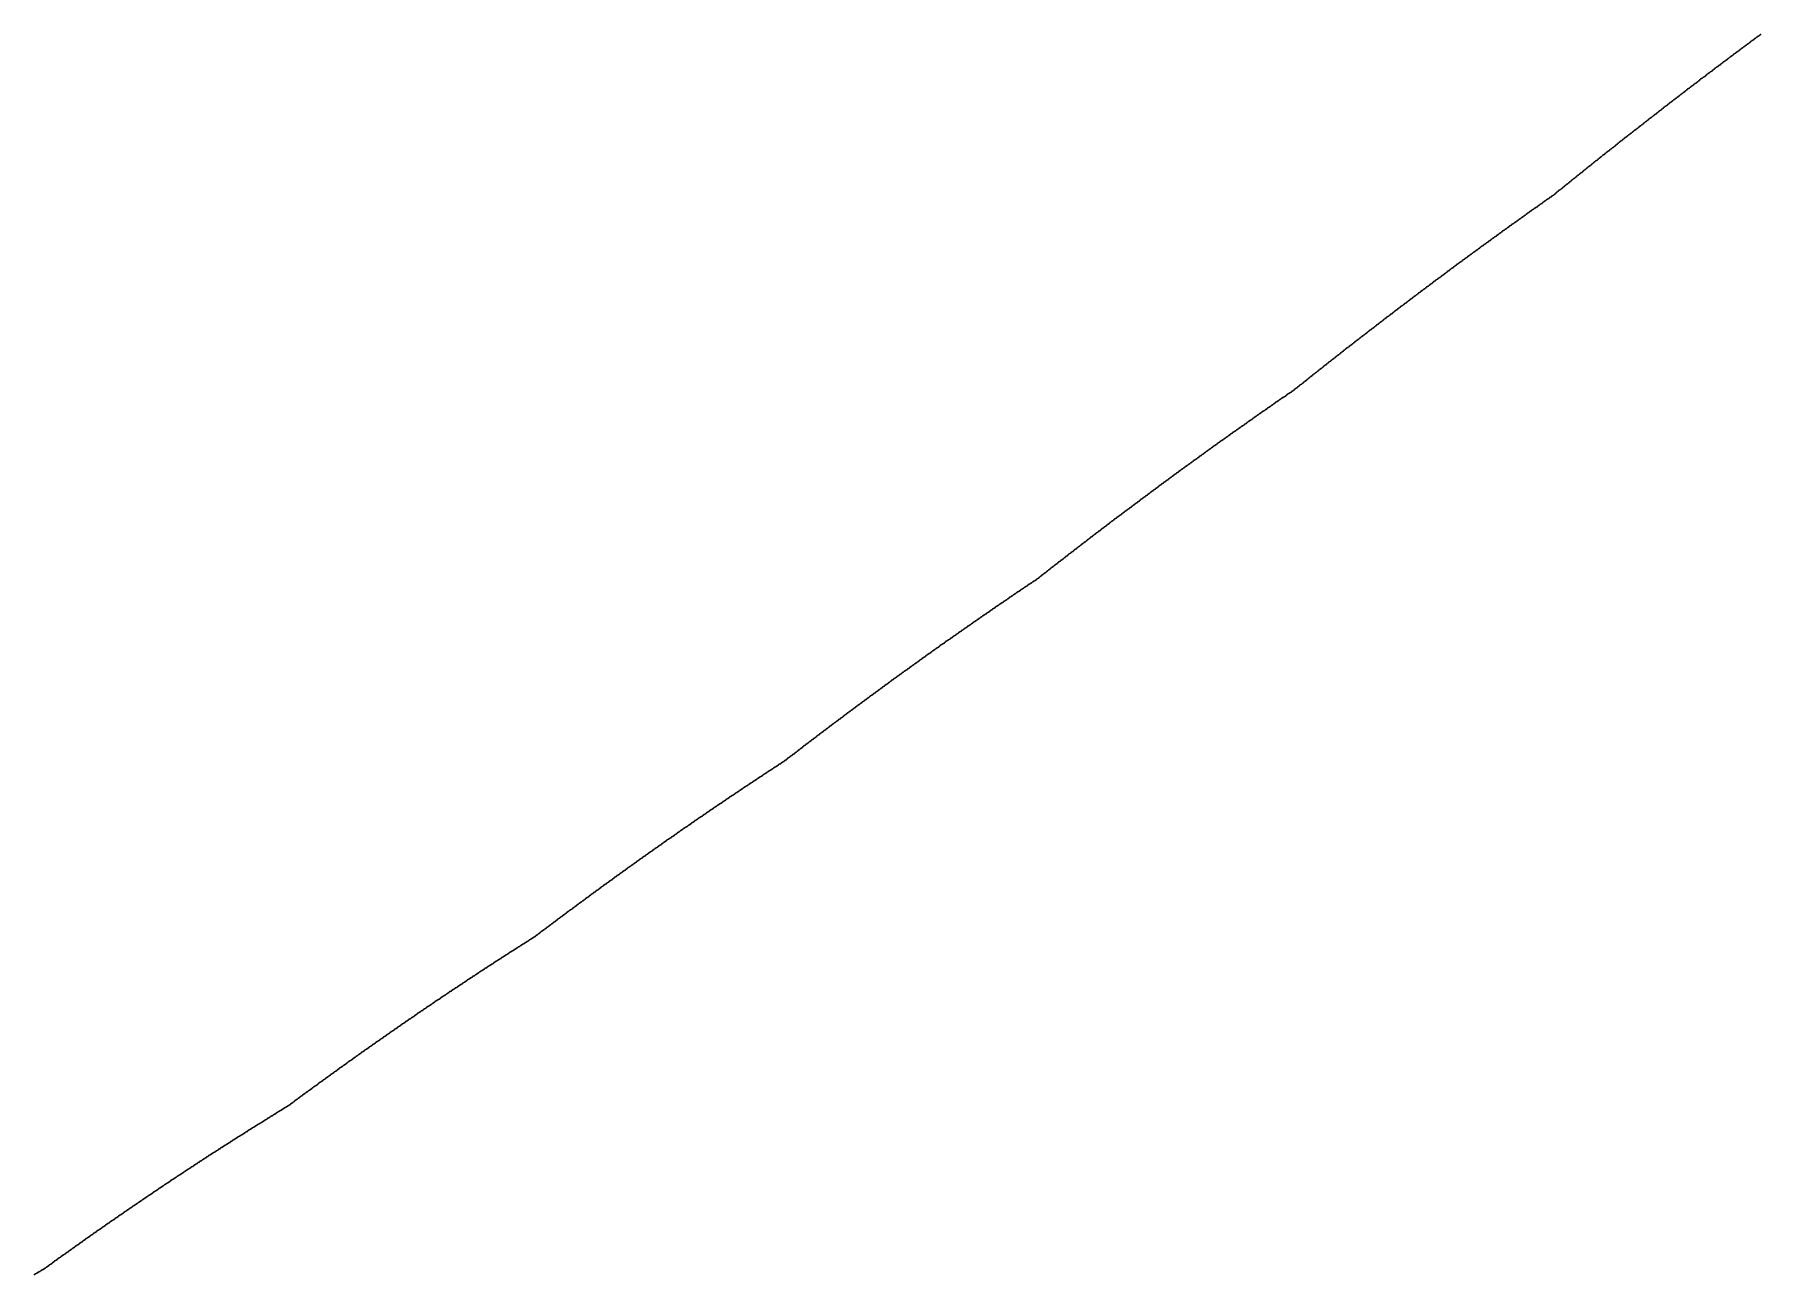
# Model space of a CAD drawing. Header units: metres. Extents: x 0 to 360, y 49 to 117.
# Drawn here: x 281.25 to 292.49, y 74.81 to 82.88 of the extents above; entities that cross this region are included whole.
import ezdxf

# ---------------------------------------------------------------- set-up
doc = ezdxf.new("R2010")
doc.units = ezdxf.units.M

msp = doc.modelspace()

# ---------------------------------------------------------------- linework, layer by layer
for p in [(292.44, 82.849), (292.448, 82.855), (292.455, 82.861), (292.463, 82.867), (292.471, 82.872), (292.479, 82.878), (292.486, 82.884), (292.285, 82.734), (292.293, 82.74), (292.3, 82.745), (292.308, 82.751), (292.316, 82.757), (292.324, 82.763), (292.331, 82.769), (292.339, 82.774), (292.347, 82.78), (292.355, 82.786), (292.362, 82.792), (292.37, 82.797), (292.378, 82.803), (292.386, 82.809), (292.393, 82.815), (292.401, 82.821), (292.409, 82.826), (292.417, 82.832), (292.424, 82.838), (292.432, 82.844), (292.138, 82.623), (292.146, 82.629), (292.153, 82.635), (292.161, 82.641), (292.169, 82.646), (292.177, 82.652), (292.184, 82.658), (292.192, 82.664), (292.2, 82.67), (292.208, 82.676), (292.215, 82.681), (292.223, 82.687), (292.231, 82.693), (292.239, 82.699), (292.246, 82.705), (292.254, 82.711), (292.262, 82.716), (292.27, 82.722), (292.277, 82.728), (291.991, 82.511), (291.999, 82.517), (292.007, 82.523), (292.014, 82.529), (292.022, 82.535), (292.03, 82.541), (292.038, 82.547), (292.045, 82.552), (292.053, 82.558), (292.061, 82.564), (292.069, 82.57), (292.076, 82.576), (292.084, 82.582), (292.092, 82.588), (292.099, 82.594), (292.107, 82.599), (292.115, 82.605), (292.123, 82.611), (292.13, 82.617), (291.845, 82.398), (291.852, 82.404), (291.86, 82.41), (291.868, 82.416), (291.876, 82.422), (291.883, 82.428), (291.891, 82.434), (291.899, 82.44), (291.906, 82.446), (291.914, 82.452), (291.922, 82.458), (291.93, 82.464), (291.937, 82.47), (291.945, 82.476), (291.953, 82.481), (291.96, 82.487), (291.968, 82.493), (291.976, 82.499), (291.984, 82.505), (291.698, 82.284), (291.706, 82.29), (291.714, 82.296), (291.722, 82.302), (291.729, 82.308), (291.737, 82.314), (291.745, 82.32), (291.752, 82.326), (291.76, 82.332), (291.768, 82.338), (291.775, 82.344), (291.783, 82.35), (291.791, 82.356), (291.799, 82.362), (291.806, 82.368), (291.814, 82.374), (291.822, 82.38), (291.829, 82.386), (291.837, 82.392), (291.56, 82.176), (291.568, 82.182), (291.575, 82.188), (291.583, 82.194), (291.591, 82.2), (291.598, 82.206), (291.606, 82.212), (291.614, 82.218), (291.621, 82.224), (291.629, 82.23), (291.637, 82.236), (291.645, 82.242), (291.652, 82.248), (291.66, 82.254), (291.668, 82.26), (291.675, 82.266), (291.683, 82.272), (291.691, 82.278), (291.414, 82.06), (291.422, 82.066), (291.429, 82.072), (291.437, 82.078), (291.445, 82.084), (291.452, 82.09), (291.46, 82.097), (291.468, 82.103), (291.475, 82.109), (291.483, 82.115), (291.491, 82.121), (291.499, 82.127), (291.506, 82.133), (291.514, 82.139), (291.522, 82.145), (291.529, 82.151), (291.537, 82.157), (291.545, 82.163), (291.552, 82.17), (291.276, 81.949), (291.284, 81.955), (291.291, 81.962), (291.299, 81.968), (291.307, 81.974), (291.314, 81.98), (291.322, 81.986), (291.33, 81.992), (291.337, 81.999), (291.345, 82.005), (291.353, 82.011), (291.36, 82.017), (291.368, 82.023), (291.376, 82.029), (291.383, 82.035), (291.391, 82.042), (291.399, 82.048), (291.406, 82.054), (291.138, 81.838), (291.146, 81.844), (291.153, 81.85), (291.161, 81.857), (291.169, 81.863), (291.176, 81.869), (291.184, 81.875), (291.192, 81.881), (291.199, 81.888), (291.207, 81.894), (291.215, 81.9), (291.222, 81.906), (291.23, 81.912), (291.238, 81.918), (291.245, 81.925), (291.253, 81.931), (291.261, 81.937), (291.268, 81.943), (290.977, 81.724), (290.985, 81.73), (290.993, 81.735), (291, 81.741), (291.008, 81.746), (291.016, 81.752), (291.023, 81.757), (291.031, 81.762), (291.039, 81.768), (291.046, 81.773), (291.054, 81.779), (291.062, 81.784), (291.069, 81.789), (291.077, 81.795), (291.084, 81.8), (291.092, 81.806), (291.1, 81.811), (291.107, 81.816), (291.115, 81.822), (291.123, 81.827), (291.13, 81.833), (290.817, 81.609), (290.825, 81.615), (290.832, 81.62), (290.84, 81.626), (290.848, 81.631), (290.855, 81.637), (290.863, 81.642), (290.87, 81.648), (290.878, 81.653), (290.886, 81.659), (290.893, 81.664), (290.901, 81.67), (290.909, 81.675), (290.916, 81.681), (290.924, 81.686), (290.932, 81.692), (290.939, 81.697), (290.947, 81.703), (290.954, 81.708), (290.962, 81.713), (290.97, 81.719), (290.664, 81.499), (290.672, 81.504), (290.68, 81.51), (290.687, 81.515), (290.695, 81.521), (290.703, 81.526), (290.71, 81.532), (290.718, 81.538), (290.725, 81.543), (290.733, 81.549), (290.741, 81.554), (290.748, 81.56), (290.756, 81.565), (290.764, 81.571), (290.771, 81.576), (290.779, 81.582), (290.786, 81.587), (290.794, 81.593), (290.802, 81.598), (290.809, 81.604), (290.512, 81.387), (290.52, 81.392), (290.527, 81.398), (290.535, 81.404), (290.543, 81.409), (290.55, 81.415), (290.558, 81.421), (290.565, 81.426), (290.573, 81.432), (290.581, 81.437), (290.588, 81.443), (290.596, 81.449), (290.603, 81.454), (290.611, 81.46), (290.619, 81.465), (290.626, 81.471), (290.634, 81.476), (290.642, 81.482), (290.649, 81.488), (290.657, 81.493), (290.36, 81.274), (290.368, 81.279), (290.375, 81.285), (290.383, 81.291), (290.39, 81.296), (290.398, 81.302), (290.406, 81.308), (290.413, 81.313), (290.421, 81.319), (290.428, 81.325), (290.436, 81.33), (290.444, 81.336), (290.451, 81.342), (290.459, 81.347), (290.466, 81.353), (290.474, 81.359), (290.482, 81.364), (290.489, 81.37), (290.497, 81.376), (290.505, 81.381), (290.208, 81.16), (290.216, 81.165), (290.223, 81.171), (290.231, 81.177), (290.238, 81.182), (290.246, 81.188), (290.254, 81.194), (290.261, 81.2), (290.269, 81.205), (290.276, 81.211), (290.284, 81.217), (290.292, 81.222), (290.299, 81.228), (290.307, 81.234), (290.314, 81.24), (290.322, 81.245), (290.33, 81.251), (290.337, 81.257), (290.345, 81.262), (290.352, 81.268), (290.064, 81.05), (290.072, 81.056), (290.079, 81.062), (290.087, 81.067), (290.094, 81.073), (290.102, 81.079), (290.109, 81.085), (290.117, 81.09), (290.125, 81.096), (290.132, 81.102), (290.14, 81.108), (290.147, 81.114), (290.155, 81.119), (290.163, 81.125), (290.17, 81.131), (290.178, 81.137), (290.185, 81.142), (290.193, 81.148), (290.201, 81.154), (289.913, 80.933), (289.92, 80.939), (289.928, 80.945), (289.935, 80.951), (289.943, 80.957), (289.95, 80.963), (289.958, 80.969), (289.966, 80.974), (289.973, 80.98), (289.981, 80.986), (289.988, 80.992), (289.996, 80.998), (290.003, 81.003), (290.011, 81.009), (290.019, 81.015), (290.026, 81.021), (290.034, 81.027), (290.041, 81.033), (290.049, 81.038), (290.056, 81.044), (289.769, 80.822), (289.776, 80.828), (289.784, 80.834), (289.791, 80.84), (289.799, 80.845), (289.807, 80.851), (289.814, 80.857), (289.822, 80.863), (289.829, 80.869), (289.837, 80.875), (289.844, 80.881), (289.852, 80.887), (289.86, 80.892), (289.867, 80.898), (289.875, 80.904), (289.882, 80.91), (289.89, 80.916), (289.897, 80.922), (289.905, 80.928), (289.625, 80.709), (289.633, 80.715), (289.64, 80.721), (289.648, 80.727), (289.655, 80.733), (289.663, 80.739), (289.671, 80.745), (289.678, 80.751), (289.686, 80.757), (289.693, 80.763), (289.701, 80.769), (289.708, 80.774), (289.716, 80.78), (289.723, 80.786), (289.731, 80.792), (289.739, 80.798), (289.746, 80.804), (289.754, 80.81), (289.761, 80.816), (289.489, 80.601), (289.497, 80.607), (289.505, 80.613), (289.512, 80.619), (289.52, 80.625), (289.527, 80.631), (289.535, 80.637), (289.542, 80.643), (289.55, 80.649), (289.557, 80.655), (289.565, 80.661), (289.572, 80.667), (289.58, 80.673), (289.588, 80.679), (289.595, 80.685), (289.603, 80.691), (289.61, 80.697), (289.618, 80.703), (289.331, 80.488), (289.339, 80.493), (289.346, 80.498), (289.354, 80.503), (289.361, 80.508), (289.369, 80.514), (289.376, 80.519), (289.384, 80.524), (289.392, 80.529), (289.399, 80.534), (289.407, 80.54), (289.414, 80.545), (289.422, 80.55), (289.429, 80.555), (289.437, 80.56), (289.444, 80.565), (289.452, 80.571), (289.459, 80.577), (289.467, 80.583), (289.474, 80.589), (289.482, 80.595), (289.166, 80.372), (289.173, 80.377), (289.181, 80.383), (289.188, 80.388), (289.196, 80.393), (289.203, 80.398), (289.211, 80.404), (289.218, 80.409), (289.226, 80.414), (289.233, 80.42), (289.241, 80.425), (289.248, 80.43), (289.256, 80.435), (289.264, 80.441), (289.271, 80.446), (289.279, 80.451), (289.286, 80.456), (289.294, 80.461), (289.301, 80.467), (289.309, 80.472), (289.316, 80.477), (289.324, 80.482), (289.008, 80.261), (289.016, 80.266), (289.023, 80.271), (289.031, 80.277), (289.038, 80.282), (289.046, 80.287), (289.053, 80.293), (289.061, 80.298), (289.068, 80.303), (289.076, 80.309), (289.083, 80.314), (289.091, 80.319), (289.098, 80.324), (289.106, 80.33), (289.113, 80.335), (289.121, 80.34), (289.128, 80.346), (289.136, 80.351), (289.143, 80.356), (289.151, 80.362), (289.158, 80.367), (288.85, 80.148), (288.858, 80.153), (288.865, 80.158), (288.873, 80.164), (288.88, 80.169), (288.888, 80.175), (288.895, 80.18), (288.903, 80.185), (288.91, 80.191), (288.918, 80.196), (288.925, 80.202), (288.933, 80.207), (288.94, 80.212), (288.948, 80.218), (288.955, 80.223), (288.963, 80.228), (288.97, 80.234), (288.978, 80.239), (288.985, 80.244), (288.993, 80.25), (289.001, 80.255), (288.701, 80.039), (288.708, 80.044), (288.716, 80.05), (288.723, 80.055), (288.731, 80.061), (288.738, 80.066), (288.746, 80.072), (288.753, 80.077), (288.761, 80.082), (288.768, 80.088), (288.776, 80.093), (288.783, 80.099), (288.791, 80.104), (288.798, 80.11), (288.806, 80.115), (288.813, 80.12), (288.821, 80.126), (288.828, 80.131), (288.836, 80.137), (288.843, 80.142), (288.544, 79.923), (288.551, 79.929), (288.559, 79.934), (288.566, 79.94), (288.573, 79.945), (288.581, 79.951), (288.588, 79.956), (288.596, 79.962), (288.603, 79.967), (288.611, 79.973), (288.618, 79.978), (288.626, 79.984), (288.633, 79.989), (288.641, 79.995), (288.648, 80), (288.656, 80.006), (288.663, 80.011), (288.671, 80.017), (288.678, 80.022), (288.686, 80.028), (288.693, 80.033), (288.394, 79.812), (288.402, 79.817), (288.409, 79.823), (288.417, 79.829), (288.424, 79.834), (288.432, 79.84), (288.439, 79.845), (288.446, 79.851), (288.454, 79.857), (288.461, 79.862), (288.469, 79.868), (288.476, 79.873), (288.484, 79.879), (288.491, 79.884), (288.499, 79.89), (288.506, 79.895), (288.514, 79.901), (288.521, 79.907), (288.529, 79.912), (288.536, 79.918), (288.245, 79.699), (288.252, 79.705), (288.26, 79.711), (288.267, 79.716), (288.275, 79.722), (288.282, 79.728), (288.29, 79.733), (288.297, 79.739), (288.305, 79.745), (288.312, 79.75), (288.32, 79.756), (288.327, 79.761), (288.335, 79.767), (288.342, 79.773), (288.349, 79.778), (288.357, 79.784), (288.364, 79.789), (288.372, 79.795), (288.379, 79.801), (288.387, 79.806), (288.096, 79.586), (288.103, 79.592), (288.111, 79.597), (288.118, 79.603), (288.126, 79.609), (288.133, 79.614), (288.141, 79.62), (288.148, 79.626), (288.156, 79.631), (288.163, 79.637), (288.17, 79.643), (288.178, 79.648), (288.185, 79.654), (288.193, 79.66), (288.2, 79.665), (288.208, 79.671), (288.215, 79.677), (288.223, 79.682), (288.23, 79.688), (288.238, 79.694), (287.955, 79.477), (287.962, 79.483), (287.97, 79.488), (287.977, 79.494), (287.984, 79.5), (287.992, 79.506), (287.999, 79.511), (288.007, 79.517), (288.014, 79.523), (288.022, 79.529), (288.029, 79.534), (288.036, 79.54), (288.044, 79.546), (288.051, 79.551), (288.059, 79.557), (288.066, 79.563), (288.074, 79.569), (288.081, 79.574), (288.089, 79.58), (287.806, 79.361), (287.813, 79.367), (287.821, 79.373), (287.828, 79.378), (287.836, 79.384), (287.843, 79.39), (287.851, 79.396), (287.858, 79.402), (287.865, 79.407), (287.873, 79.413), (287.88, 79.419), (287.888, 79.425), (287.895, 79.431), (287.903, 79.436), (287.91, 79.442), (287.917, 79.448), (287.925, 79.454), (287.932, 79.459), (287.94, 79.465), (287.947, 79.471), (287.643, 79.248), (287.65, 79.253), (287.658, 79.258), (287.665, 79.263), (287.672, 79.268), (287.68, 79.273), (287.687, 79.278), (287.695, 79.283), (287.702, 79.288), (287.71, 79.293), (287.717, 79.298), (287.724, 79.303), (287.732, 79.308), (287.739, 79.313), (287.747, 79.318), (287.754, 79.322), (287.762, 79.327), (287.769, 79.332), (287.776, 79.337), (287.784, 79.343), (287.791, 79.349), (287.799, 79.355), (287.48, 79.137), (287.487, 79.142), (287.495, 79.147), (287.502, 79.152), (287.509, 79.157), (287.517, 79.162), (287.524, 79.167), (287.532, 79.172), (287.539, 79.177), (287.546, 79.182), (287.554, 79.187), (287.561, 79.192), (287.569, 79.197), (287.576, 79.202), (287.584, 79.207), (287.591, 79.212), (287.598, 79.218), (287.606, 79.223), (287.613, 79.228), (287.621, 79.233), (287.628, 79.238), (287.635, 79.243), (287.317, 79.024), (287.324, 79.029), (287.332, 79.034), (287.339, 79.039), (287.347, 79.045), (287.354, 79.05), (287.361, 79.055), (287.369, 79.06), (287.376, 79.065), (287.384, 79.07), (287.391, 79.075), (287.398, 79.08), (287.406, 79.086), (287.413, 79.091), (287.421, 79.096), (287.428, 79.101), (287.435, 79.106), (287.443, 79.111), (287.45, 79.116), (287.458, 79.121), (287.465, 79.126), (287.472, 79.132), (287.162, 78.915), (287.169, 78.92), (287.177, 78.925), (287.184, 78.931), (287.191, 78.936), (287.199, 78.941), (287.206, 78.946), (287.214, 78.951), (287.221, 78.957), (287.228, 78.962), (287.236, 78.967), (287.243, 78.972), (287.251, 78.977), (287.258, 78.983), (287.265, 78.988), (287.273, 78.993), (287.28, 78.998), (287.288, 79.003), (287.295, 79.008), (287.302, 79.014), (287.31, 79.019), (287, 78.799), (287.007, 78.805), (287.014, 78.81), (287.022, 78.815), (287.029, 78.821), (287.036, 78.826), (287.044, 78.831), (287.051, 78.836), (287.059, 78.842), (287.066, 78.847), (287.073, 78.852), (287.081, 78.857), (287.088, 78.863), (287.096, 78.868), (287.103, 78.873), (287.11, 78.878), (287.118, 78.884), (287.125, 78.889), (287.132, 78.894), (287.14, 78.899), (287.147, 78.905), (287.155, 78.91), (286.845, 78.688), (286.852, 78.693), (286.86, 78.698), (286.867, 78.704), (286.874, 78.709), (286.882, 78.714), (286.889, 78.72), (286.896, 78.725), (286.904, 78.73), (286.911, 78.736), (286.919, 78.741), (286.926, 78.746), (286.933, 78.752), (286.941, 78.757), (286.948, 78.762), (286.955, 78.768), (286.963, 78.773), (286.97, 78.778), (286.978, 78.784), (286.985, 78.789), (286.992, 78.794), (286.69, 78.575), (286.698, 78.58), (286.705, 78.585), (286.712, 78.591), (286.72, 78.596), (286.727, 78.602), (286.735, 78.607), (286.742, 78.612), (286.749, 78.618), (286.757, 78.623), (286.764, 78.629), (286.771, 78.634), (286.779, 78.639), (286.786, 78.645), (286.793, 78.65), (286.801, 78.655), (286.808, 78.661), (286.815, 78.666), (286.823, 78.672), (286.83, 78.677), (286.838, 78.682), (286.543, 78.466), (286.551, 78.471), (286.558, 78.477), (286.566, 78.482), (286.573, 78.487), (286.58, 78.493), (286.588, 78.498), (286.595, 78.504), (286.602, 78.509), (286.61, 78.515), (286.617, 78.52), (286.624, 78.526), (286.632, 78.531), (286.639, 78.537), (286.646, 78.542), (286.654, 78.547), (286.661, 78.553), (286.668, 78.558), (286.676, 78.564), (286.683, 78.569), (286.389, 78.35), (286.397, 78.355), (286.404, 78.361), (286.411, 78.366), (286.419, 78.372), (286.426, 78.378), (286.433, 78.383), (286.441, 78.389), (286.448, 78.394), (286.455, 78.4), (286.463, 78.405), (286.47, 78.411), (286.477, 78.416), (286.485, 78.422), (286.492, 78.427), (286.499, 78.433), (286.507, 78.438), (286.514, 78.444), (286.521, 78.449), (286.529, 78.455), (286.536, 78.46), (286.243, 78.238), (286.25, 78.244), (286.257, 78.25), (286.265, 78.255), (286.272, 78.261), (286.279, 78.266), (286.287, 78.272), (286.294, 78.278), (286.301, 78.283), (286.309, 78.289), (286.316, 78.294), (286.323, 78.3), (286.331, 78.305), (286.338, 78.311), (286.345, 78.317), (286.353, 78.322), (286.36, 78.328), (286.367, 78.333), (286.375, 78.339), (286.382, 78.344), (286.089, 78.125), (286.096, 78.13), (286.104, 78.134), (286.111, 78.139), (286.118, 78.144), (286.126, 78.149), (286.133, 78.154), (286.14, 78.16), (286.148, 78.165), (286.155, 78.171), (286.162, 78.177), (286.17, 78.182), (286.177, 78.188), (286.184, 78.194), (286.192, 78.199), (286.199, 78.205), (286.206, 78.21), (286.214, 78.216), (286.221, 78.222), (286.228, 78.227), (286.236, 78.233), (285.921, 78.014), (285.928, 78.019), (285.936, 78.024), (285.943, 78.029), (285.95, 78.034), (285.958, 78.039), (285.965, 78.043), (285.972, 78.048), (285.98, 78.053), (285.987, 78.058), (285.994, 78.063), (286.001, 78.067), (286.009, 78.072), (286.016, 78.077), (286.023, 78.082), (286.031, 78.087), (286.038, 78.091), (286.045, 78.096), (286.053, 78.101), (286.06, 78.106), (286.067, 78.111), (286.075, 78.115), (286.082, 78.12), (285.753, 77.902), (285.761, 77.907), (285.768, 77.912), (285.775, 77.917), (285.782, 77.922), (285.79, 77.927), (285.797, 77.932), (285.804, 77.936), (285.812, 77.941), (285.819, 77.946), (285.826, 77.951), (285.833, 77.956), (285.841, 77.961), (285.848, 77.966), (285.855, 77.971), (285.863, 77.976), (285.87, 77.98), (285.877, 77.985), (285.885, 77.99), (285.892, 77.995), (285.899, 78), (285.906, 78.005), (285.914, 78.01), (285.586, 77.788), (285.593, 77.793), (285.6, 77.798), (285.607, 77.803), (285.615, 77.808), (285.622, 77.813), (285.629, 77.818), (285.637, 77.823), (285.644, 77.828), (285.651, 77.833), (285.658, 77.838), (285.666, 77.843), (285.673, 77.848), (285.68, 77.853), (285.688, 77.858), (285.695, 77.863), (285.702, 77.868), (285.709, 77.873), (285.717, 77.877), (285.724, 77.882), (285.731, 77.887), (285.739, 77.892), (285.746, 77.897), (285.426, 77.677), (285.433, 77.683), (285.44, 77.688), (285.447, 77.693), (285.455, 77.698), (285.462, 77.703), (285.469, 77.708), (285.476, 77.713), (285.484, 77.718), (285.491, 77.723), (285.498, 77.728), (285.506, 77.733), (285.513, 77.738), (285.52, 77.743), (285.527, 77.748), (285.535, 77.753), (285.542, 77.758), (285.549, 77.763), (285.557, 77.768), (285.564, 77.773), (285.571, 77.778), (285.578, 77.783), (285.266, 77.565), (285.273, 77.57), (285.28, 77.576), (285.287, 77.581), (285.295, 77.586), (285.302, 77.591), (285.309, 77.596), (285.317, 77.601), (285.324, 77.606), (285.331, 77.611), (285.338, 77.616), (285.346, 77.622), (285.353, 77.627), (285.36, 77.632), (285.367, 77.637), (285.375, 77.642), (285.382, 77.647), (285.389, 77.652), (285.396, 77.657), (285.404, 77.662), (285.411, 77.667), (285.418, 77.672), (285.106, 77.452), (285.113, 77.457), (285.121, 77.462), (285.128, 77.467), (285.135, 77.472), (285.142, 77.477), (285.15, 77.483), (285.157, 77.488), (285.164, 77.493), (285.171, 77.498), (285.179, 77.503), (285.186, 77.509), (285.193, 77.514), (285.2, 77.519), (285.208, 77.524), (285.215, 77.529), (285.222, 77.534), (285.229, 77.54), (285.237, 77.545), (285.244, 77.55), (285.251, 77.555), (285.258, 77.56), (284.954, 77.342), (284.961, 77.347), (284.968, 77.352), (284.976, 77.357), (284.983, 77.363), (284.99, 77.368), (284.997, 77.373), (285.005, 77.378), (285.012, 77.384), (285.019, 77.389), (285.026, 77.394), (285.034, 77.399), (285.041, 77.405), (285.048, 77.41), (285.055, 77.415), (285.063, 77.42), (285.07, 77.425), (285.077, 77.431), (285.084, 77.436), (285.092, 77.441), (285.099, 77.446), (284.795, 77.225), (284.802, 77.23), (284.809, 77.235), (284.816, 77.241), (284.824, 77.246), (284.831, 77.251), (284.838, 77.257), (284.845, 77.262), (284.853, 77.267), (284.86, 77.273), (284.867, 77.278), (284.874, 77.283), (284.881, 77.289), (284.889, 77.294), (284.896, 77.299), (284.903, 77.305), (284.91, 77.31), (284.918, 77.315), (284.925, 77.32), (284.932, 77.326), (284.939, 77.331), (284.947, 77.336), (284.643, 77.112), (284.65, 77.117), (284.657, 77.123), (284.665, 77.128), (284.672, 77.134), (284.679, 77.139), (284.686, 77.144), (284.693, 77.15), (284.701, 77.155), (284.708, 77.161), (284.715, 77.166), (284.722, 77.171), (284.73, 77.177), (284.737, 77.182), (284.744, 77.187), (284.751, 77.193), (284.758, 77.198), (284.766, 77.203), (284.773, 77.209), (284.78, 77.214), (284.787, 77.219), (284.491, 76.999), (284.498, 77.004), (284.506, 77.008), (284.513, 77.014), (284.52, 77.02), (284.527, 77.025), (284.535, 77.031), (284.542, 77.036), (284.549, 77.042), (284.556, 77.047), (284.563, 77.052), (284.571, 77.058), (284.578, 77.063), (284.585, 77.069), (284.592, 77.074), (284.6, 77.08), (284.607, 77.085), (284.614, 77.09), (284.621, 77.096), (284.628, 77.101), (284.636, 77.107), (284.318, 76.889), (284.325, 76.894), (284.333, 76.898), (284.34, 76.903), (284.347, 76.908), (284.354, 76.912), (284.362, 76.917), (284.369, 76.921), (284.376, 76.926), (284.383, 76.931), (284.39, 76.935), (284.398, 76.94), (284.405, 76.944), (284.412, 76.949), (284.419, 76.954), (284.426, 76.958), (284.434, 76.963), (284.441, 76.967), (284.448, 76.972), (284.455, 76.976), (284.462, 76.981), (284.47, 76.986), (284.477, 76.99), (284.484, 76.995), (284.146, 76.777), (284.153, 76.782), (284.16, 76.786), (284.167, 76.791), (284.174, 76.796), (284.181, 76.801), (284.189, 76.805), (284.196, 76.81), (284.203, 76.815), (284.21, 76.819), (284.217, 76.824), (284.225, 76.829), (284.232, 76.833), (284.239, 76.838), (284.246, 76.843), (284.253, 76.847), (284.261, 76.852), (284.268, 76.857), (284.275, 76.861), (284.282, 76.866), (284.289, 76.871), (284.297, 76.875), (284.304, 76.88), (284.311, 76.884), (283.973, 76.663), (283.98, 76.668), (283.987, 76.673), (283.995, 76.677), (284.002, 76.682), (284.009, 76.687), (284.016, 76.692), (284.023, 76.696), (284.03, 76.701), (284.038, 76.706), (284.045, 76.711), (284.052, 76.715), (284.059, 76.72), (284.066, 76.725), (284.074, 76.73), (284.081, 76.734), (284.088, 76.739), (284.095, 76.744), (284.102, 76.749), (284.11, 76.753), (284.117, 76.758), (284.124, 76.763), (284.131, 76.768), (284.138, 76.772), (283.808, 76.552), (283.815, 76.557), (283.822, 76.562), (283.829, 76.566), (283.837, 76.571), (283.844, 76.576), (283.851, 76.581), (283.858, 76.586), (283.865, 76.591), (283.873, 76.596), (283.88, 76.6), (283.887, 76.605), (283.894, 76.61), (283.901, 76.615), (283.908, 76.62), (283.916, 76.624), (283.923, 76.629), (283.93, 76.634), (283.937, 76.639), (283.944, 76.644), (283.951, 76.649), (283.959, 76.653), (283.966, 76.658), (283.643, 76.439), (283.65, 76.444), (283.657, 76.449), (283.665, 76.454), (283.672, 76.459), (283.679, 76.464), (283.686, 76.469), (283.693, 76.473), (283.7, 76.478), (283.708, 76.483), (283.715, 76.488), (283.722, 76.493), (283.729, 76.498), (283.736, 76.503), (283.743, 76.508), (283.751, 76.513), (283.758, 76.518), (283.765, 76.523), (283.772, 76.527), (283.779, 76.532), (283.786, 76.537), (283.794, 76.542), (283.801, 76.547), (283.486, 76.329), (283.493, 76.334), (283.5, 76.339), (283.507, 76.344), (283.514, 76.349), (283.521, 76.354), (283.529, 76.359), (283.536, 76.364), (283.543, 76.369), (283.55, 76.374), (283.557, 76.379), (283.564, 76.384), (283.571, 76.389), (283.579, 76.394), (283.586, 76.399), (283.593, 76.404), (283.6, 76.409), (283.607, 76.414), (283.614, 76.419), (283.622, 76.424), (283.629, 76.429), (283.636, 76.434), (283.321, 76.213), (283.328, 76.218), (283.335, 76.223), (283.343, 76.228), (283.35, 76.233), (283.357, 76.239), (283.364, 76.244), (283.371, 76.249), (283.378, 76.254), (283.385, 76.259), (283.393, 76.264), (283.4, 76.269), (283.407, 76.274), (283.414, 76.279), (283.421, 76.284), (283.428, 76.289), (283.436, 76.294), (283.443, 76.299), (283.45, 76.304), (283.457, 76.309), (283.464, 76.314), (283.471, 76.319), (283.478, 76.324), (283.164, 76.1), (283.171, 76.105), (283.178, 76.111), (283.186, 76.116), (283.193, 76.121), (283.2, 76.126), (283.207, 76.131), (283.214, 76.136), (283.221, 76.141), (283.228, 76.147), (283.235, 76.152), (283.243, 76.157), (283.25, 76.162), (283.257, 76.167), (283.264, 76.172), (283.271, 76.177), (283.278, 76.182), (283.285, 76.188), (283.293, 76.193), (283.3, 76.198), (283.307, 76.203), (283.314, 76.208), (283.014, 75.991), (283.022, 75.996), (283.029, 76.002), (283.036, 76.007), (283.043, 76.012), (283.05, 76.017), (283.057, 76.023), (283.064, 76.028), (283.071, 76.033), (283.079, 76.038), (283.086, 76.043), (283.093, 76.049), (283.1, 76.054), (283.107, 76.059), (283.114, 76.064), (283.121, 76.069), (283.128, 76.074), (283.136, 76.08), (283.143, 76.085), (283.15, 76.09), (283.157, 76.095), (282.851, 75.876), (282.858, 75.881), (282.865, 75.885), (282.872, 75.889), (282.879, 75.894), (282.886, 75.898), (282.893, 75.902), (282.9, 75.907), (282.908, 75.912), (282.915, 75.918), (282.922, 75.923), (282.929, 75.928), (282.936, 75.934), (282.943, 75.939), (282.95, 75.944), (282.957, 75.949), (282.965, 75.955), (282.972, 75.96), (282.979, 75.965), (282.986, 75.97), (282.993, 75.976), (283, 75.981), (283.007, 75.986), (282.673, 75.766), (282.68, 75.771), (282.687, 75.775), (282.694, 75.779), (282.701, 75.784), (282.708, 75.788), (282.715, 75.793), (282.723, 75.797), (282.73, 75.802), (282.737, 75.806), (282.744, 75.81), (282.751, 75.815), (282.758, 75.819), (282.765, 75.824), (282.772, 75.828), (282.779, 75.832), (282.787, 75.837), (282.794, 75.841), (282.801, 75.846), (282.808, 75.85), (282.815, 75.854), (282.822, 75.859), (282.829, 75.863), (282.836, 75.868), (282.843, 75.872), (282.495, 75.654), (282.502, 75.658), (282.51, 75.663), (282.517, 75.667), (282.524, 75.672), (282.531, 75.676), (282.538, 75.681), (282.545, 75.685), (282.552, 75.69), (282.559, 75.694), (282.566, 75.699), (282.573, 75.703), (282.58, 75.708), (282.588, 75.712), (282.595, 75.717), (282.602, 75.721), (282.609, 75.726), (282.616, 75.73), (282.623, 75.735), (282.63, 75.739), (282.637, 75.744), (282.644, 75.748), (282.652, 75.753), (282.659, 75.757), (282.666, 75.762), (282.318, 75.539), (282.325, 75.544), (282.332, 75.548), (282.339, 75.553), (282.346, 75.558), (282.353, 75.562), (282.361, 75.567), (282.368, 75.572), (282.375, 75.576), (282.382, 75.581), (282.389, 75.585), (282.396, 75.59), (282.403, 75.594), (282.41, 75.599), (282.417, 75.604), (282.424, 75.608), (282.431, 75.613), (282.439, 75.617), (282.446, 75.622), (282.453, 75.626), (282.46, 75.631), (282.467, 75.636), (282.474, 75.64), (282.481, 75.645), (282.488, 75.649), (282.148, 75.427), (282.155, 75.432), (282.162, 75.437), (282.169, 75.441), (282.176, 75.446), (282.183, 75.451), (282.191, 75.455), (282.198, 75.46), (282.205, 75.465), (282.212, 75.469), (282.219, 75.474), (282.226, 75.479), (282.233, 75.484), (282.24, 75.488), (282.247, 75.493), (282.254, 75.497), (282.261, 75.502), (282.268, 75.507), (282.276, 75.511), (282.283, 75.516), (282.29, 75.521), (282.297, 75.525), (282.304, 75.53), (282.311, 75.535), (281.978, 75.313), (281.985, 75.318), (281.993, 75.323), (282, 75.328), (282.007, 75.332), (282.014, 75.337), (282.021, 75.342), (282.028, 75.347), (282.035, 75.352), (282.042, 75.356), (282.049, 75.361), (282.056, 75.366), (282.063, 75.371), (282.07, 75.375), (282.077, 75.38), (282.084, 75.385), (282.092, 75.39), (282.099, 75.394), (282.106, 75.399), (282.113, 75.404), (282.12, 75.408), (282.127, 75.413), (282.134, 75.418), (282.141, 75.423), (281.816, 75.202), (281.823, 75.207), (281.83, 75.212), (281.837, 75.217), (281.844, 75.222), (281.851, 75.227), (281.858, 75.231), (281.865, 75.236), (281.872, 75.241), (281.88, 75.246), (281.887, 75.251), (281.894, 75.256), (281.901, 75.26), (281.908, 75.265), (281.915, 75.27), (281.922, 75.275), (281.929, 75.28), (281.936, 75.285), (281.943, 75.289), (281.95, 75.294), (281.957, 75.299), (281.964, 75.304), (281.971, 75.309), (281.654, 75.09), (281.661, 75.095), (281.668, 75.099), (281.675, 75.104), (281.682, 75.109), (281.689, 75.114), (281.696, 75.119), (281.703, 75.124), (281.71, 75.129), (281.717, 75.134), (281.724, 75.139), (281.731, 75.144), (281.738, 75.149), (281.745, 75.154), (281.752, 75.158), (281.76, 75.163), (281.767, 75.168), (281.774, 75.173), (281.781, 75.178), (281.788, 75.183), (281.795, 75.188), (281.802, 75.193), (281.809, 75.198), (281.499, 74.98), (281.506, 74.985), (281.513, 74.99), (281.52, 74.995), (281.527, 75), (281.534, 75.005), (281.541, 75.01), (281.548, 75.015), (281.555, 75.02), (281.562, 75.025), (281.569, 75.03), (281.576, 75.035), (281.583, 75.04), (281.59, 75.045), (281.597, 75.05), (281.604, 75.055), (281.611, 75.06), (281.619, 75.065), (281.626, 75.07), (281.633, 75.075), (281.64, 75.08), (281.647, 75.085), (281.337, 74.864), (281.344, 74.869), (281.351, 74.874), (281.358, 74.879), (281.365, 74.884), (281.372, 74.889), (281.379, 74.895), (281.386, 74.9), (281.393, 74.905), (281.4, 74.91), (281.407, 74.915), (281.414, 74.92), (281.421, 74.925), (281.428, 74.93), (281.435, 74.935), (281.443, 74.94), (281.45, 74.945), (281.457, 74.95), (281.464, 74.955), (281.471, 74.96), (281.478, 74.965), (281.485, 74.97), (281.492, 74.975), (281.246, 74.807), (281.253, 74.811), (281.26, 74.815), (281.267, 74.819), (281.274, 74.823), (281.281, 74.827), (281.288, 74.832), (281.295, 74.836), (281.302, 74.84), (281.309, 74.844), (281.316, 74.848), (281.323, 74.854), (281.33, 74.859)]:
    msp.add_point(p)

doc.saveas('drawing.dxf')
